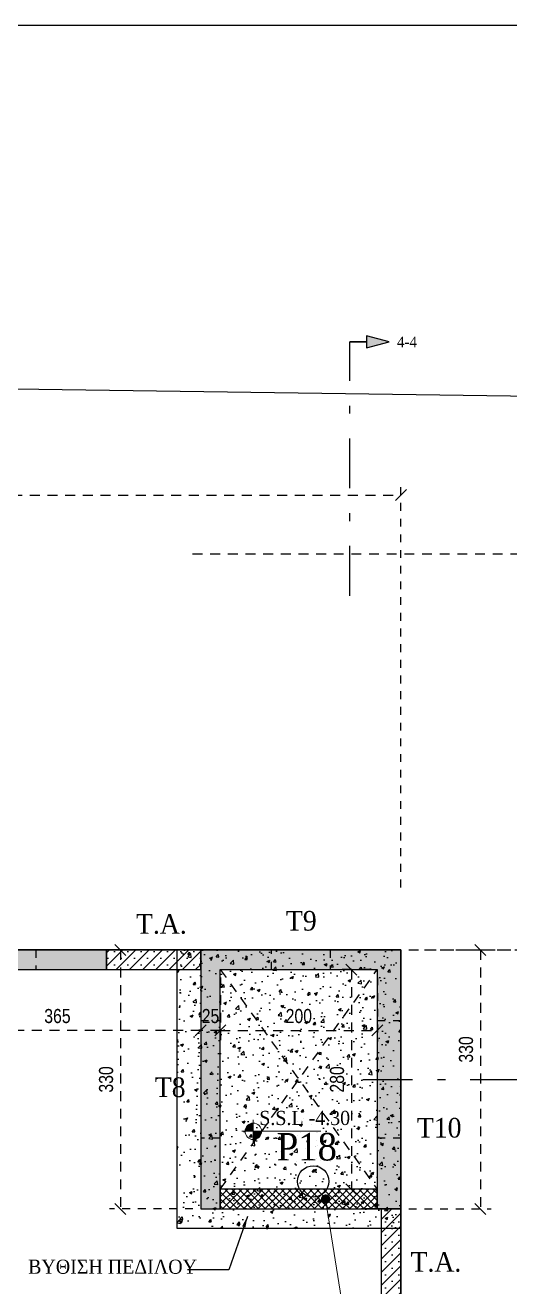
# Model space of a CAD drawing. Header units: millimetres. Extents: x -2171 to 1563, y -1758 to -1505.
# Drawn here: x -1699.69 to -1693.52, y -1606.33 to -1590.25 of the extents above; entities that cross this region are included whole.
import ezdxf
from ezdxf.enums import TextEntityAlignment as Align

# ---------------------------------------------------------------- set-up
doc = ezdxf.new("R2010")
doc.units = ezdxf.units.MM
doc.header["$PDMODE"] = 32
for name, pattern in [('DASHDOT', [25.4, 12.7, -6.35, 0, -6.35]), ('DASHED2', [0.375, 0.25, -0.125]), ('DOT', [0.025, 0, -0.025]), ('HIDDEN', [0.375, 0.25, -0.125]), ('HIDDEN2', [0.1875, 0.125, -0.0625])]:
    doc.linetypes.add(name, pattern=pattern)
doc.layers.get('Defpoints').update_dxf_attribs({"color": 6})
for name, color, linetype in [('-S_TEXT', 3, 'Continuous'), ('Col_Det_Fill', 7, 'Continuous'), ('COLUMNS', 3, 'Continuous'), ('Fill_Col', 7, 'Continuous'), ('Geo_Beam', 7, 'Continuous'), ('Geo_Col', 7, 'Continuous'), ('Geo_Col_-1', 7, 'Continuous'), ('Geo_Lines', 7, 'Continuous'), ('Geo_Lines_-1', 94, 'Continuous'), ('Geo_Lines_0', 7, 'Continuous'), ('Geo_Lines_Foundation', 7, 'Continuous'), ('Sect_Fill', 7, 'Continuous'), ('Sect_Line_Symbol', 7, 'Continuous'), ('Text_Beam_3', 7, 'Continuous'), ('Text_Beam_Foundation', 7, 'Continuous'), ('Text_Col_-1', 7, 'Continuous')]:
    doc.layers.add(name, color=color, linetype=linetype)
doc.layers.add('A-ANNO-DIMS', color=1, linetype='Continuous', lineweight=9)
doc.layers.add('LEVEL PROPOSAL', color=242, linetype='Continuous', lineweight=0)
doc.styles.add('1-100', font='arial.ttf', dxfattribs={"width": 0.8})
doc.styles.add('ag', font='arial.ttf', dxfattribs={"height": 0.25})
doc.styles.add('S1TmsNwRmn11_b_934_161', font='times.ttf', dxfattribs={"width": 0.933629, "height": 0.001087})
doc.styles.add('S1TmsNwRmn1359_b_934_161', font='times.ttf', dxfattribs={"width": 0.933629, "height": 0.135937})
doc.dimstyles.new('CHRISTOFOROS', dxfattribs={"dimscale": 0.2, "dimtxt": 0.25, "dimasz": 0.6, "dimexe": 0, "dimexo": 0, "dimgap": 0, "dimtad": 0, "dimdec": 0, "dimlfac": 100, "dimzin": 0, "dimdsep": 46, "dimtxsty": 'ag', "dimblk": 'ARCHTICK', "dimcen": 0, "dimclrd": 256, "dimclre": 256, "dimclrt": 1, "dimaunit": 1, "dimadec": 0, "dimazin": 0, "dimtfac": 1, "dimtdec": 0, "dimtofl": 0, "dimtmove": 0, "dimatfit": 3, "dimfxl": 1, "dimtolj": 1, "dimtzin": 0, "dimlwd": -1, "dimlwe": -1, "dimarcsym": 0})
doc.dimstyles.new('Copy of 1-100', dxfattribs={"dimtxt": 0.18, "dimasz": 0.14, "dimexe": 0.14, "dimexo": 0.1, "dimgap": 0.09, "dimtad": 1, "dimdec": 0, "dimlfac": 100, "dimrnd": 5, "dimzin": 5, "dimdsep": 46, "dimtxsty": '1-100', "dimblk": 'OBLIQUE', "dimcen": 0.09, "dimclrd": 1, "dimclre": 1, "dimclrt": 2, "dimadec": 0, "dimazin": 0, "dimtfac": 1, "dimtdec": 0, "dimtix": 1, "dimtmove": 2, "dimatfit": 3, "dimfxl": 5, "dimfxlon": 1, "dimtolj": 1, "dimtzin": 5, "dimarcsym": 0})

# ---------------------------------------------------------------- blocks, each defined once
blk = doc.blocks.new('_Oblique')
at = {"color": 0, "linetype": 'ByBlock', "lineweight": -2}
blk.add_line((-0.5, -0.5), (0.5, 0.5), dxfattribs=at)
blk = doc.blocks.new('*D1574')
at = {"layer": 'A-ANNO-DIMS', "color": 1, "linetype": 'HIDDEN', "lineweight": -2, "ltscale": 0.5, "transparency": 16777216}
blk.add_line((-1697.207, -1602.386), (-1697.207, -1603.201), dxfattribs=at)
at = {"layer": 'A-ANNO-DIMS', "color": 1, "linetype": 'HIDDEN2', "lineweight": -2, "ltscale": 0.5, "transparency": 16777216}
blk.add_line((-1695.207, -1602.386), (-1695.207, -1603.201), dxfattribs=at)
at = {"layer": 'A-ANNO-DIMS', "color": 1, "linetype": 'DASHED2', "lineweight": -2, "ltscale": 0.5, "transparency": 16777216}
blk.add_line((-1697.207, -1603.061), (-1695.207, -1603.061), dxfattribs=at)
at = {"layer": 'Defpoints', "color": 0, "ltscale": 0.5, "transparency": 16777216}
for p in [(-1697.207, -1602.286), (-1695.207, -1602.286), (-1695.207, -1603.061)]:
    blk.add_point(p, dxfattribs=at)
at = {"layer": 'A-ANNO-DIMS', "color": 1, "lineweight": -2, "ltscale": 0.5, "transparency": 16777216, "xscale": 0.14, "yscale": 0.14, "zscale": 0.14, "rotation": 180}
blk.add_blockref('_Oblique', (-1697.207, -1603.061), dxfattribs=at)
at = {"layer": 'A-ANNO-DIMS', "color": 1, "lineweight": -2, "ltscale": 0.5, "transparency": 16777216, "xscale": 0.14, "yscale": 0.14, "zscale": 0.14}
blk.add_blockref('_Oblique', (-1695.207, -1603.061), dxfattribs=at)
at = {"layer": 'A-ANNO-DIMS', "color": 2, "ltscale": 0.5, "transparency": 16777216, "insert": (-1696.207, -1602.879), "char_height": 0.18, "attachment_point": 5, "style": '1-100'}
blk.add_mtext('\\A1;200', dxfattribs=at)
blk = doc.blocks.new('*D1575')
at = {"layer": 'A-ANNO-DIMS', "color": 1, "linetype": 'HIDDEN', "lineweight": -2, "ltscale": 0.5, "transparency": 16777216}
blk.add_line((-1695.307, -1602.286), (-1695.678, -1602.286), dxfattribs=at)
at = {"layer": 'A-ANNO-DIMS', "color": 1, "linetype": 'DASHED2', "lineweight": -2, "ltscale": 0.5, "transparency": 16777216}
blk.add_line((-1695.538, -1602.286), (-1695.538, -1605.086), dxfattribs=at)
at = {"layer": 'A-ANNO-DIMS', "color": 1, "linetype": 'HIDDEN2', "lineweight": -2, "ltscale": 0.5, "transparency": 16777216}
blk.add_line((-1695.307, -1605.086), (-1695.678, -1605.086), dxfattribs=at)
at = {"layer": 'Defpoints', "color": 0, "ltscale": 0.5, "transparency": 16777216}
for p in [(-1695.207, -1602.286), (-1695.538, -1605.086), (-1695.207, -1605.086)]:
    blk.add_point(p, dxfattribs=at)
at = {"layer": 'A-ANNO-DIMS', "color": 1, "lineweight": -2, "ltscale": 0.5, "transparency": 16777216, "xscale": 0.14, "yscale": 0.14, "zscale": 0.14}
for p, rotation in [((-1695.538, -1602.286), 90), ((-1695.538, -1605.086), 270)]:
    blk.add_blockref('_Oblique', p, dxfattribs=dict(at, rotation=rotation))
at = {"layer": 'A-ANNO-DIMS', "color": 2, "ltscale": 0.5, "transparency": 16777216, "insert": (-1695.72, -1603.686), "char_height": 0.18, "attachment_point": 5, "rotation": 90, "style": '1-100'}
blk.add_mtext('\\A1;280', dxfattribs=at)
blk = doc.blocks.new('*D1576')
at = {"layer": 'A-ANNO-DIMS', "color": 1, "linetype": 'HIDDEN', "lineweight": -2, "ltscale": 0.5, "transparency": 16777216}
blk.add_line((-1697.207, -1602.386), (-1697.207, -1603.201), dxfattribs=at)
at = {"layer": 'A-ANNO-DIMS', "color": 1, "linetype": 'DASHED2', "lineweight": -2, "ltscale": 0.5, "transparency": 16777216}
for p, q in [((-1697.457, -1603.061), (-1697.597, -1603.061)), ((-1697.207, -1603.061), (-1697.457, -1603.061)), ((-1697.207, -1603.061), (-1697.067, -1603.061))]:
    blk.add_line(p, q, dxfattribs=at)
at = {"layer": 'A-ANNO-DIMS', "color": 1, "linetype": 'HIDDEN2', "lineweight": -2, "ltscale": 0.5, "transparency": 16777216}
blk.add_line((-1697.457, -1602.98), (-1697.457, -1603.201), dxfattribs=at)
at = {"layer": 'Defpoints', "color": 0, "ltscale": 0.5, "transparency": 16777216}
for p in [(-1697.207, -1602.286), (-1697.457, -1602.88), (-1697.457, -1603.061)]:
    blk.add_point(p, dxfattribs=at)
at = {"layer": 'A-ANNO-DIMS', "color": 1, "lineweight": -2, "ltscale": 0.5, "transparency": 16777216, "xscale": 0.14, "yscale": 0.14, "zscale": 0.14}
blk.add_blockref('_Oblique', (-1697.457, -1603.061), dxfattribs=at)
at = {"layer": 'A-ANNO-DIMS', "color": 1, "lineweight": -2, "ltscale": 0.5, "transparency": 16777216, "xscale": 0.14, "yscale": 0.14, "zscale": 0.14, "rotation": 180}
blk.add_blockref('_Oblique', (-1697.207, -1603.061), dxfattribs=at)
at = {"layer": 'A-ANNO-DIMS', "color": 2, "ltscale": 0.5, "transparency": 16777216, "insert": (-1697.332, -1602.879), "char_height": 0.18, "attachment_point": 5, "style": '1-100'}
blk.add_mtext('\\A1;25', dxfattribs=at)
blk = doc.blocks.new('*D1577')
at = {"layer": 'A-ANNO-DIMS', "color": 1, "linetype": 'HIDDEN2', "lineweight": -2, "ltscale": 0.5, "transparency": 16777216}
blk.add_line((-1701.107, -1602.911), (-1701.107, -1603.201), dxfattribs=at)
at = {"layer": 'A-ANNO-DIMS', "color": 1, "linetype": 'DASHED2', "lineweight": -2, "ltscale": 0.5, "transparency": 16777216}
blk.add_line((-1697.457, -1603.061), (-1701.107, -1603.061), dxfattribs=at)
at = {"layer": 'A-ANNO-DIMS', "color": 1, "linetype": 'HIDDEN', "lineweight": -2, "ltscale": 0.5, "transparency": 16777216}
blk.add_line((-1697.457, -1602.98), (-1697.457, -1603.201), dxfattribs=at)
at = {"layer": 'Defpoints', "color": 0, "ltscale": 0.5, "transparency": 16777216}
for p in [(-1701.107, -1602.811), (-1697.457, -1602.88), (-1701.107, -1603.061)]:
    blk.add_point(p, dxfattribs=at)
at = {"layer": 'A-ANNO-DIMS', "color": 1, "lineweight": -2, "ltscale": 0.5, "transparency": 16777216, "xscale": 0.14, "yscale": 0.14, "zscale": 0.14, "rotation": 180}
blk.add_blockref('_Oblique', (-1701.107, -1603.061), dxfattribs=at)
at = {"layer": 'A-ANNO-DIMS', "color": 1, "lineweight": -2, "ltscale": 0.5, "transparency": 16777216, "xscale": 0.14, "yscale": 0.14, "zscale": 0.14}
blk.add_blockref('_Oblique', (-1697.457, -1603.061), dxfattribs=at)
at = {"layer": 'A-ANNO-DIMS', "color": 2, "ltscale": 0.5, "transparency": 16777216, "insert": (-1699.282, -1602.879), "char_height": 0.18, "attachment_point": 5, "style": '1-100'}
blk.add_mtext('\\A1;365', dxfattribs=at)
blk = doc.blocks.new('*D1583')
at = {"layer": 'A-ANNO-DIMS', "color": 1, "linetype": 'HIDDEN', "lineweight": -2, "ltscale": 0.5, "transparency": 16777216}
blk.add_line((-1705.257, -1601.239), (-1705.257, -1596.099), dxfattribs=at)
at = {"layer": 'A-ANNO-DIMS', "color": 1, "linetype": 'HIDDEN2', "lineweight": -2, "ltscale": 0.5, "transparency": 16777216}
blk.add_line((-1694.907, -1601.239), (-1694.907, -1596.099), dxfattribs=at)
at = {"layer": 'A-ANNO-DIMS', "color": 1, "linetype": 'DASHED2', "lineweight": -2, "ltscale": 0.5, "transparency": 16777216}
blk.add_line((-1705.257, -1596.239), (-1694.907, -1596.239), dxfattribs=at)
at = {"layer": 'Defpoints', "color": 0, "ltscale": 0.5, "transparency": 16777216}
for p in [(-1694.907, -1596.239), (-1705.257, -1602.036), (-1694.907, -1602.036)]:
    blk.add_point(p, dxfattribs=at)
at = {"layer": 'A-ANNO-DIMS', "color": 1, "lineweight": -2, "ltscale": 0.5, "transparency": 16777216, "xscale": 0.14, "yscale": 0.14, "zscale": 0.14, "rotation": 180}
blk.add_blockref('_Oblique', (-1705.257, -1596.239), dxfattribs=at)
at = {"layer": 'A-ANNO-DIMS', "color": 1, "lineweight": -2, "ltscale": 0.5, "transparency": 16777216, "xscale": 0.14, "yscale": 0.14, "zscale": 0.14}
blk.add_blockref('_Oblique', (-1694.907, -1596.239), dxfattribs=at)
at = {"layer": 'A-ANNO-DIMS', "color": 2, "ltscale": 0.5, "transparency": 16777216, "insert": (-1700.082, -1596.058), "char_height": 0.18, "attachment_point": 5, "style": '1-100'}
blk.add_mtext('\\A1;1035', dxfattribs=at)
blk = doc.blocks.new('*D1590')
at = {"layer": 'A-ANNO-DIMS', "color": 1, "linetype": 'HIDDEN', "lineweight": -2, "ltscale": 0.5, "transparency": 16777216}
blk.add_line((-1697.561, -1596.986), (-1692.421, -1596.986), dxfattribs=at)
at = {"layer": 'A-ANNO-DIMS', "color": 1, "linetype": 'DASHED2', "lineweight": -2, "ltscale": 0.5, "transparency": 16777216}
blk.add_line((-1692.561, -1596.986), (-1692.561, -1602.036), dxfattribs=at)
at = {"layer": 'A-ANNO-DIMS', "color": 1, "linetype": 'HIDDEN2', "lineweight": -2, "ltscale": 0.5, "transparency": 16777216}
blk.add_line((-1694.807, -1602.036), (-1692.421, -1602.036), dxfattribs=at)
at = {"layer": 'Defpoints', "color": 0, "ltscale": 0.5, "transparency": 16777216}
for p in [(-1707.813, -1596.986), (-1694.907, -1602.036), (-1692.561, -1602.036)]:
    blk.add_point(p, dxfattribs=at)
at = {"layer": 'A-ANNO-DIMS', "color": 1, "lineweight": -2, "ltscale": 0.5, "transparency": 16777216, "xscale": 0.14, "yscale": 0.14, "zscale": 0.14}
for p, rotation in [((-1692.561, -1596.986), 90), ((-1692.561, -1602.036), 270)]:
    blk.add_blockref('_Oblique', p, dxfattribs=dict(at, rotation=rotation))
at = {"layer": 'A-ANNO-DIMS', "color": 2, "ltscale": 0.5, "transparency": 16777216, "insert": (-1692.743, -1599.511), "char_height": 0.18, "attachment_point": 5, "rotation": 90, "style": '1-100'}
blk.add_mtext('\\A1;505', dxfattribs=at)
blk = doc.blocks.new('*D1572')
at = {"layer": 'A-ANNO-DIMS', "color": 1, "linetype": 'HIDDEN', "lineweight": -2, "ltscale": 0.5, "transparency": 16777216}
blk.add_line((-1694.807, -1602.036), (-1692.421, -1602.036), dxfattribs=at)
at = {"layer": 'A-ANNO-DIMS', "color": 1, "linetype": 'DASHED2', "lineweight": -2, "ltscale": 0.5, "transparency": 16777216}
blk.add_line((-1692.561, -1602.036), (-1692.561, -1607.136), dxfattribs=at)
at = {"layer": 'A-ANNO-DIMS', "color": 1, "linetype": 'HIDDEN2', "lineweight": -2, "ltscale": 0.5, "transparency": 16777216}
blk.add_line((-1694.807, -1607.136), (-1692.421, -1607.136), dxfattribs=at)
at = {"layer": 'Defpoints', "color": 0, "ltscale": 0.5, "transparency": 16777216}
for p in [(-1694.907, -1602.036), (-1694.907, -1607.136), (-1692.561, -1607.136)]:
    blk.add_point(p, dxfattribs=at)
at = {"layer": 'A-ANNO-DIMS', "color": 1, "lineweight": -2, "ltscale": 0.5, "transparency": 16777216, "xscale": 0.14, "yscale": 0.14, "zscale": 0.14}
for p, rotation in [((-1692.561, -1602.036), 90), ((-1692.561, -1607.136), 270)]:
    blk.add_blockref('_Oblique', p, dxfattribs=dict(at, rotation=rotation))
at = {"layer": 'A-ANNO-DIMS', "color": 2, "ltscale": 0.5, "transparency": 16777216, "insert": (-1692.743, -1604.586), "char_height": 0.18, "attachment_point": 5, "rotation": 90, "style": '1-100'}
blk.add_mtext('\\A1;510', dxfattribs=at)
blk = doc.blocks.new('*D1592')
at = {"layer": 'A-ANNO-DIMS', "color": 1, "linetype": 'HIDDEN', "lineweight": -2, "ltscale": 0.5, "transparency": 16777216}
blk.add_line((-1694.807, -1602.036), (-1693.755, -1602.036), dxfattribs=at)
at = {"layer": 'A-ANNO-DIMS', "color": 1, "linetype": 'DASHED2', "lineweight": -2, "ltscale": 0.5, "transparency": 16777216}
blk.add_line((-1693.895, -1602.036), (-1693.895, -1605.336), dxfattribs=at)
at = {"layer": 'A-ANNO-DIMS', "color": 1, "linetype": 'HIDDEN2', "lineweight": -2, "ltscale": 0.5, "transparency": 16777216}
blk.add_line((-1694.807, -1605.336), (-1693.755, -1605.336), dxfattribs=at)
at = {"layer": 'Defpoints', "color": 0, "ltscale": 0.5, "transparency": 16777216}
for p in [(-1694.907, -1602.036), (-1694.907, -1605.336), (-1693.895, -1605.336)]:
    blk.add_point(p, dxfattribs=at)
at = {"layer": 'A-ANNO-DIMS', "color": 1, "lineweight": -2, "ltscale": 0.5, "transparency": 16777216, "xscale": 0.14, "yscale": 0.14, "zscale": 0.14}
for p, rotation in [((-1693.895, -1602.036), 90), ((-1693.895, -1605.336), 270)]:
    blk.add_blockref('_Oblique', p, dxfattribs=dict(at, rotation=rotation))
at = {"layer": 'A-ANNO-DIMS', "color": 2, "ltscale": 0.5, "transparency": 16777216, "insert": (-1694.077, -1603.304), "char_height": 0.18, "attachment_point": 5, "rotation": 90, "style": '1-100'}
blk.add_mtext('\\A1;330', dxfattribs=at)
blk = doc.blocks.new('_ArchTick')
at = {"color": 0, "linetype": 'ByBlock', "const_width": 0.15}
blk.add_lwpolyline([(-0.5, -0.5), (0.5, 0.5)], dxfattribs=at)
blk = doc.blocks.new('Level Proposal')
at = {"layer": 'LEVEL PROPOSAL'}
for points in [[(0, 0.15, 0.414214), (-0.15, 0), (0, 0)], [(0.15, 0), (0, 0), (0, -0.15, 0.414214)]]:
    blk.add_hatch(color=256, dxfattribs=at).paths.add_polyline_path(points)
for p, q in [((-0.21, 0), (1.23, 0)), ((0, 0.21), (0, -0.21))]:
    blk.add_line(p, q, dxfattribs=at)
blk.add_circle((0, 0), 0.15, dxfattribs=at)
blk = doc.blocks.new('zw$9B12')
at = {"layer": 'COLUMNS'}
blk.add_circle((9.233, 0.1), 0.2, dxfattribs=at)
at = {"layer": 'Text_Col_-1', "color": 200, "style": 'S1TmsNwRmn11_b_934_161', "width": 0.933629}
blk.add_text('P18', height=0.35, dxfattribs=at).set_placement((8.768, 0.367))
blk = doc.blocks.new('*D2284')
at = {"layer": 'Col_Det_Fill', "color": 1, "linetype": 'HIDDEN', "lineweight": -2, "ltscale": 0.5}
blk.add_line((-1697.557, -1602.036), (-1698.62, -1602.036), dxfattribs=at)
at = {"layer": 'Col_Det_Fill', "color": 1, "linetype": 'DASHED2', "lineweight": -2, "ltscale": 0.5}
blk.add_line((-1698.48, -1602.036), (-1698.48, -1605.336), dxfattribs=at)
at = {"layer": 'Col_Det_Fill', "color": 1, "linetype": 'HIDDEN2', "lineweight": -2, "ltscale": 0.5}
blk.add_line((-1697.557, -1605.336), (-1698.62, -1605.336), dxfattribs=at)
at = {"layer": 'Defpoints', "color": 0, "ltscale": 0.5}
for p in [(-1697.457, -1602.036), (-1698.48, -1605.336), (-1697.457, -1605.336)]:
    blk.add_point(p, dxfattribs=at)
at = {"layer": 'Col_Det_Fill', "color": 1, "lineweight": -2, "ltscale": 0.5, "xscale": 0.14, "yscale": 0.14, "zscale": 0.14}
for p, rotation in [((-1698.48, -1602.036), 90), ((-1698.48, -1605.336), 270)]:
    blk.add_blockref('_Oblique', p, dxfattribs=dict(at, rotation=rotation))
at = {"layer": 'Col_Det_Fill', "color": 2, "ltscale": 0.5, "insert": (-1698.662, -1603.686), "char_height": 0.18, "attachment_point": 5, "rotation": 90, "style": '1-100'}
blk.add_mtext('\\A1;330', dxfattribs=at)

msp = doc.modelspace()

# ---------------------------------------------------------------- hatches: boundary and pattern name
at = {"linetype": 'Continuous', "ltscale": 0.5}
h = msp.add_hatch(dxfattribs=at)
h.set_pattern_fill('ANSI37', color=8, scale=0.02)
h.set_pattern_definition([(45, (-313.58641, -3514.26348), (-0.0449012806, 0.0449012806), []), (135, (-313.58641, -3514.26348), (-0.0449012806, -0.0449012806), [])])
h.paths.add_polyline_path([(-1697.2071, -1605.3358), (-1695.2042, -1605.336), (-1695.2042, -1605.086), (-1697.2071, -1605.0858)])
at = {"layer": 'Fill_Col'}
for points in [[(-1703.8572, -1602.2859), (-1698.6569, -1602.2859), (-1698.6569, -1602.0359), (-1703.8572, -1602.0359)], [(-1697.2072, -1605.3359), (-1697.2072, -1602.2859), (-1697.3322, -1602.1609), (-1697.4572, -1602.0359), (-1697.4572, -1605.3359)], [(-1697.2072, -1602.2859), (-1695.2072, -1602.2859), (-1695.0572, -1602.1609), (-1694.9072, -1602.0359), (-1697.4572, -1602.0359), (-1697.3322, -1602.1609)], [(-1694.9072, -1605.3359), (-1694.9072, -1602.0359), (-1695.0572, -1602.1609), (-1695.2072, -1602.2859), (-1695.2072, -1605.3359)]]:
    msp.add_hatch(color=253, dxfattribs=at).paths.add_polyline_path(points)
at = {"layer": 'Geo_Col_-1', "ltscale": 0.5, "transparency": 33554572}
h = msp.add_hatch(dxfattribs=at)
h.set_pattern_fill('SACNCR', scale=0.05)
h.set_pattern_definition([(45, (-88.00137, -0.00592), (-0.084189901, 0.084189901), []), (45, (-87.91718, -0.00592), (-0.084189901, 0.084189901), [0, -0.1190625])])
h.paths.add_polyline_path([(-1698.6564, -1602.2859), (-1697.4569, -1602.2859), (-1697.4569, -1602.0359), (-1698.6569, -1602.0359), (-1698.6569, -1602.0418), (-1698.6564, -1602.0418)])
h = msp.add_hatch(dxfattribs=at)
h.set_pattern_fill('SACNCR', scale=0.05)
h.set_pattern_definition([(45, (-88.00182, 0), (-0.084189901, 0.084189901), []), (45, (-87.91763, 0), (-0.084189901, 0.084189901), [0, -0.1190625])])
h.paths.add_polyline_path([(-1694.907, -1606.8859), (-1694.907, -1605.3359), (-1695.157, -1605.3359), (-1695.157, -1606.8859)])
at = {"layer": 'Sect_Fill', "linetype": 'Continuous', "ltscale": 0.5, "transparency": 33554572}
h = msp.add_hatch(dxfattribs=at)
h.set_pattern_fill('AR-CONC', color=256, scale=0.002)
h.set_pattern_definition([(50, (321.63656, -0.15), (0.364369338, -0.03187817), [0.0381, -0.4191]), (355, (321.63656, -0.15), (-0.070486843, 0.38211369), [0.03048, -0.33528117]), (100.451445, (321.66693, -0.15265), (0.293882494, 0.350235504), [0.03238002, -0.35618049]), (46.1842, (321.63656, -0.0484), (0.54215808, -0.084084656), [0.05715, -0.62865]), (96.635558, (321.68174, -0.0554), (0.47480827, 0.49485225), [0.04857005, -0.53427122]), (351.18415, (321.63656, -0.0484), (0.47480827, 0.49485225), [0.04571993, -0.50291946]), (21, (321.68736, -0.0738), (0.303228783, -0.204530396), [0.0381, -0.4191]), (326, (321.68736, -0.0738), (0.123604057, 0.36837593), [0.03048, -0.33528]), (71.451445, (321.71263, -0.09084), (0.42683284, 0.16384554), [0.03238002, -0.356179875]), (37.5, (321.63656, -0.15), (0.0061772065, 0.169110078), [0, -0.331216, 0, -0.34036, 0, -0.33655]), (7.5, (321.63656, -0.15), (0.133639325, 0.20036115), [0, -0.194056, 0, -0.323596, 0, -0.12827]), (327.5, (321.52328, -0.15), (0.27118119, -0.011457488), [0, -0.127, 0, -0.39624, 0, -0.52578]), (317.5, (321.47248, -0.15), (0.296258363, 0.050852982), [0, -0.1651, 0, -0.263144, 0, -0.37338])])
h.paths.add_polyline_path([(-1697.7569, -1602.0359), (-1694.9072, -1602.0359), (-1694.9072, -1605.5859), (-1697.7569, -1605.5859)])
at = {"layer": 'Sect_Line_Symbol'}
msp.add_hatch(color=2, dxfattribs=at).paths.add_polyline_path([(-1695.5568, -1594.2859), (-1695.3466, -1594.2859), (-1695.3466, -1594.3635), (-1695.0568, -1594.2859), (-1695.3466, -1594.2082), (-1695.3466, -1594.2859)])

# ---------------------------------------------------------------- linework, layer by layer
at = {"layer": '-S_TEXT', "ltscale": 5}
msp.add_lwpolyline([(-1732.0504, -1590.2497), (-1673.9029, -1590.2497), (-1673.9029, -1630.2944), (-1732.0504, -1630.2944)], close=True, dxfattribs=at)
at = {"color": 2, "linetype": 'HIDDEN', "ltscale": 0.5}
for p, q in [((-1697.2072, -1605.0859), (-1695.2072, -1602.2859)), ((-1697.2071, -1602.2859), (-1695.2072, -1605.0859))]:
    msp.add_line(p, q, dxfattribs=at)
at = {"layer": 'Col_Det_Fill', "color": 252, "ltscale": 0.5}
msp.add_lwpolyline([(-1723.9238, -1596.9854), (-1707.8128, -1596.9859), (-1707.8132, -1605.0858), (-1705.2572, -1605.0859), (-1705.2572, -1602.0359), (-1694.9072, -1602.0359), (-1694.9072, -1607.1359), (-1704.0069, -1607.1361), (-1704.0068, -1613.8288), (-1719.6909, -1613.8258), (-1719.691, -1610.6858), (-1725.604, -1610.6855), (-1725.6039, -1607.3359), (-1723.9238, -1607.3357)], close=True, dxfattribs=at)
at = {"layer": 'Geo_Beam', "color": 94}
msp.add_lwpolyline([(-1697.2072, -1605.3359), (-1695.2072, -1605.3359), (-1695.2072, -1605.0859), (-1697.2072, -1605.0859)], close=True, dxfattribs=at)
at = {"layer": 'Geo_Beam', "color": 214}
msp.add_lwpolyline([(-1695.0072, -1605.3359), (-1695.4072, -1605.3359)], dxfattribs=at)
at = {"layer": 'Geo_Col', "color": 94}
for points in [[(-1703.8572, -1602.2859), (-1698.6569, -1602.2859), (-1698.6569, -1602.0359), (-1703.8572, -1602.0359)], [(-1698.6564, -1602.2859), (-1697.4569, -1602.2859), (-1697.4569, -1602.0359), (-1698.6569, -1602.0359), (-1698.6569, -1602.0418), (-1698.6564, -1602.0418)], [(-1694.907, -1606.8859), (-1694.907, -1605.3359), (-1695.157, -1605.3359), (-1695.157, -1606.8859)]]:
    msp.add_lwpolyline(points, close=True, dxfattribs=at)
at = {"layer": 'Geo_Col', "color": 94, "linetype": 'DOT'}
for points in [[(-1698.6569, -1602.0359), (-1699.5569, -1602.0359), (-1699.5569, -1602.2859), (-1698.6569, -1602.2859)], [(-1697.4572, -1602.0359), (-1697.4572, -1602.9359), (-1697.2072, -1602.9359), (-1697.2072, -1602.2859), (-1696.5572, -1602.2859), (-1696.5572, -1602.0359)], [(-1694.9072, -1602.0359), (-1695.8072, -1602.0359), (-1695.8072, -1602.2859), (-1695.2072, -1602.2859), (-1695.2072, -1602.9359), (-1694.9072, -1602.9359)], [(-1697.2072, -1605.3359), (-1697.2072, -1604.4359), (-1697.4572, -1604.4359), (-1697.4572, -1605.3359)], [(-1694.9072, -1605.3359), (-1694.9072, -1604.4359), (-1695.2072, -1604.4359), (-1695.2072, -1605.3359)]]:
    msp.add_lwpolyline(points, close=True, dxfattribs=at)
at = {"layer": 'Geo_Col', "color": 94}
for points in [[(-1697.4572, -1602.0359), (-1697.4572, -1605.3359)], [(-1694.9072, -1602.0359), (-1697.4572, -1602.0359)], [(-1694.9072, -1605.3359), (-1694.9072, -1602.0359)], [(-1697.2072, -1605.3359), (-1697.2072, -1602.2859)], [(-1697.2072, -1602.2859), (-1695.2072, -1602.2859)], [(-1695.2072, -1602.2859), (-1695.2072, -1605.3359)], [(-1697.4572, -1605.3359), (-1697.2072, -1605.3359)], [(-1695.2072, -1605.3359), (-1694.9072, -1605.3359)]]:
    msp.add_lwpolyline(points, dxfattribs=at)
at = {"layer": 'Geo_Lines', "color": 94}
msp.add_lwpolyline([(-1723.9237, -1596.9854), (-1707.813, -1596.9858), (-1707.8132, -1605.0859), (-1705.2572, -1605.0859), (-1705.2572, -1602.0359), (-1694.9072, -1602.0359), (-1694.9072, -1607.1359), (-1704.0069, -1607.1359), (-1704.0068, -1613.8261), (-1719.6911, -1613.8264), (-1719.691, -1610.6858), (-1725.604, -1610.6859), (-1725.6039, -1607.3359), (-1723.9241, -1607.3358), (-1723.9238, -1596.9856)], dxfattribs=at)
msp.add_lwpolyline([(-1697.2071, -1602.2859), (-1695.2072, -1602.2859), (-1695.2072, -1605.0859), (-1697.2071, -1605.0859)], close=True, dxfattribs=at)
at = {"layer": 'Geo_Lines_-1', "color": 94, "ltscale": 0.5}
msp.add_lwpolyline([(-1730.65, -1596.9859), (-1731.5625, -1606.5488, 0.4189744), (-1723.1805, -1616.5329), (-1685.8535, -1619.4842, 0.4025719), (-1676.0599, -1611.458), (-1674.2785, -1595.2502), (-1700.1259, -1594.886), (-1700.15, -1596.9859)], format="xyb", close=True, dxfattribs=at)
at = {"layer": 'Geo_Lines_0', "color": 94}
msp.add_lwpolyline([(-1695.2072, -1605.3359), (-1695.2072, -1605.0859), (-1697.2071, -1605.0859), (-1697.2071, -1605.3357)], close=True, dxfattribs=at)
at = {"layer": 'Geo_Lines_Foundation', "color": 94, "ltscale": 0.5}
msp.add_lwpolyline([(-1697.7569, -1602.0359), (-1694.9072, -1602.0359), (-1694.9072, -1605.5859), (-1697.7569, -1605.5859)], close=True, dxfattribs=at)
at = {"layer": 'Sect_Line_Symbol', "color": 2}
msp.add_lwpolyline([(-1695.5568, -1594.2859), (-1695.3466, -1594.2859), (-1695.3466, -1594.3635), (-1695.0568, -1594.2859), (-1695.3466, -1594.2082), (-1695.3466, -1594.2859)], close=True, dxfattribs=at)
at = {"layer": 'Sect_Line_Symbol', "color": 2, "linetype": 'DASHDOT', "ltscale": 0.05}
for points in [[(-1695.5568, -1597.5214), (-1695.5568, -1594.2859)], [(-1695.3931, -1603.6859), (-1689.0725, -1603.6859)]]:
    msp.add_lwpolyline(points, dxfattribs=at)

# ---------------------------------------------------------------- block references
at = {"layer": 'Col_Det_Fill', "color": 252, "ltscale": 0.5}
msp.add_blockref('zw$9B12', (-1705.2572, -1605.0859), dxfattribs=at)
at = {"layer": 'LEVEL PROPOSAL', "xscale": 0.7, "yscale": 0.7, "zscale": 0.7}
msp.add_blockref('Level Proposal', (-1696.7868, -1604.3471), dxfattribs=at)

# ---------------------------------------------------------------- texts
at = {"layer": 'Sect_Line_Symbol', "color": 2, "style": 'S1TmsNwRmn1359_b_934_161', "width": 0.933629}
msp.add_text('4-4', height=0.13594, dxfattribs=at).set_placement((-1694.9568, -1594.2859), align=Align.MIDDLE_LEFT)
at = {"layer": 'Text_Beam_3', "color": 3, "style": 'S1TmsNwRmn11_b_934_161', "width": 0.933629}
msp.add_text('S.S.L -4.30', height=0.18, dxfattribs=at).set_placement((-1696.7104, -1604.2669))
at = {"layer": 'Text_Beam_Foundation', "color": 3, "linetype": 'Continuous', "ltscale": 0.5, "style": 'S1TmsNwRmn11_b_934_161', "width": 0.933629}
msp.add_text('ΒΥΘΙΣΗ ΠΕΔΙΛΟΥ', height=0.18, dxfattribs=at).set_placement((-1699.6559, -1606.1629))
at = {"layer": 'Text_Col_-1', "color": 200, "style": 'S1TmsNwRmn11_b_934_161', "width": 0.933629}
for s, p in [('T.A.', (-1698.281, -1601.8286)), ('T9', (-1696.371, -1601.7887)), ('T8', (-1698.0414, -1603.9108)), ('T10', (-1694.7028, -1604.427)), ('T.A.', (-1694.7836, -1606.1367))]:
    msp.add_text(s, height=0.25, dxfattribs=at).set_placement(p)

# ---------------------------------------------------------------- dimensions: what is measured, and where the dimension line sits
at = {"layer": 'A-ANNO-DIMS', "ltscale": 0.5}
for base, p1, p2, picture, middle in [((-1694.9072, -1596.2395), (-1705.2572, -1602.0359), (-1694.9072, -1602.0359), '*D1583', (-1700.0822, -1596.0575)), ((-1697.4572, -1603.0611), (-1697.2071, -1602.2859), (-1697.4572, -1602.8799), '*D1576', (-1697.3322, -1602.8792)), ((-1695.2072, -1603.0611), (-1697.2071, -1602.2859), (-1695.2072, -1602.2859), '*D1574', (-1696.2072, -1602.8792)), ((-1701.1071, -1603.0611), (-1697.4572, -1602.8799), (-1701.1071, -1602.8112), '*D1577', (-1699.2821, -1602.8791))]:
    dim = msp.add_linear_dim(base=base, p1=p1, p2=p2, dimstyle='Copy of 1-100', dxfattribs=at)
    dim.commit()
    dim.dimension.update_dxf_attribs({"geometry": picture, "text_midpoint": middle})
for base, p1, p2, picture, middle in [((-1692.5606, -1602.0359), (-1707.813, -1596.9858), (-1694.9072, -1602.0359), '*D1590', (-1692.7425, -1599.5109)), ((-1692.5606, -1607.1359), (-1694.9072, -1602.0359), (-1694.907, -1607.1359), '*D1572', (-1692.7425, -1604.5859)), ((-1695.5384, -1605.0859), (-1695.2072, -1602.2859), (-1695.2072, -1605.0859), '*D1575', (-1695.7203, -1603.6859))]:
    dim = msp.add_linear_dim(base=base, p1=p1, p2=p2, angle=90, dimstyle='Copy of 1-100', dxfattribs=at)
    dim.commit()
    dim.dimension.update_dxf_attribs({"geometry": picture, "text_midpoint": middle})
dim = msp.add_linear_dim(base=(-1693.8952, -1605.3359), p1=(-1694.9072, -1602.0359), p2=(-1694.907, -1605.3359), angle=90, dimstyle='Copy of 1-100', dxfattribs=at)
dim.commit()
dim.dimension.update_dxf_attribs({"geometry": '*D1592', "text_midpoint": (-1694.0772, -1603.3039), "dimtype": 128})
at = {"layer": 'Col_Det_Fill', "color": 252, "ltscale": 0.5}
dim = msp.add_linear_dim(base=(-1698.4801, -1605.3359), p1=(-1697.4572, -1602.0359), p2=(-1697.4572, -1605.3359), angle=90, dimstyle='Copy of 1-100', dxfattribs=at)
dim.commit()
dim.dimension.update_dxf_attribs({"geometry": '*D2284', "text_midpoint": (-1698.6621, -1603.6859)})

# ---------------------------------------------------------------- leaders
at = {"layer": 'A-ANNO-DIMS', "color": 1, "linetype": 'Continuous'}
msp.add_leader([(-1695.8655, -1605.2118), (-1695.1246, -1609.9281), (-1691.2476, -1609.9281)], dimstyle='CHRISTOFOROS', override={"dimclrd": 1, "dimldrblk": 'Dot', "dimfxl": 0.1, "dimfxlon": 1, "dimarcsym": 1}, dxfattribs=at)
at = {"layer": 'A-ANNO-DIMS', "color": 2, "linetype": 'Continuous', "ltscale": 0.5}
msp.add_leader([(-1696.8623, -1605.4335), (-1697.0991, -1606.1121), (-1697.6245, -1606.1121)], dimstyle='Copy of 1-100', override={"dimtad": 0, "dimarcsym": 1}, dxfattribs=at)

doc.saveas('drawing.dxf')
